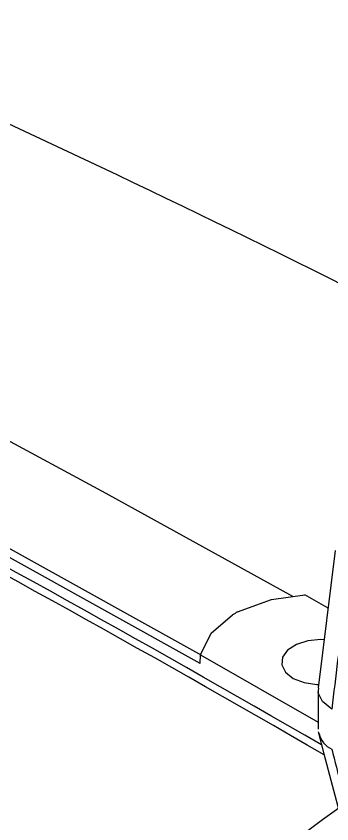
# Model space of a CAD drawing. Extents: x 6 to 134, y 1 to 99.
# Drawn here: x 17.686 to 18.491, y 82.921 to 84.984 of the extents above; entities that cross this region are included whole.
import ezdxf

# ---------------------------------------------------------------- set-up
doc = ezdxf.new("R2010")
doc.units = 0
doc.header["$MEASUREMENT"] = 0
doc.layers.add('OBJECT', color=7, linetype='CONTINUOUS')

msp = doc.modelspace()

# ---------------------------------------------------------------- linework, layer by layer
at = {"layer": 'OBJECT'}
for p, q in [((18.4995, 83.619), (18.4563, 83.2684)), ((18.4815, 83.4725), (18.4219, 83.5063)), ((18.1551, 83.3306), (18.1558, 83.3527)), ((18.1558, 83.3527), (18.456, 83.1808)), ((18.456, 83.2636), (18.456, 83.1631))]:
    msp.add_line(p, q, dxfattribs=at)
at = {"layer": 'OBJECT', "flags": 128}
for points in [[(18.3918, 83.5022), (17.9156, 83.7651), (17.6279, 83.9196)], [(17.1759, 83.8912), (17.6707, 83.6237), (18.1582, 83.3523)], [(18.1551, 83.3306), (17.6609, 83.6059), (17.1662, 83.8732)], [(18.2505, 83.4626), (18.3369, 83.4946), (18.4219, 83.5063)], [(18.1558, 83.3527), (18.1833, 83.4083), (18.2377, 83.4552)], [(18.4715, 83.3915), (18.4633, 83.3921), (18.4301, 83.389), (18.4006, 83.3797), (18.3781, 83.3652), (18.3653, 83.347), (18.3635, 83.3273), (18.3729, 83.3085), (18.3926, 83.2927), (18.4202, 83.2819), (18.4527, 83.2771), (18.4574, 83.2774)], [(18.4909, 83.2145), (18.4677, 83.234), (18.4567, 83.2562), (18.458, 83.2682)], [(18.4562, 83.1565), (18.4708, 83.1001), (18.513, 82.9398)]]:
    msp.add_lwpolyline(points, dxfattribs=at)
at = {"layer": 'OBJECT'}
for centre, radius, start, end in [((3.7309, 54.7467), 33.0443, 63.16491, 68.28547), ((-1.6889, 48.3967), 40.1507, 59.87052, 64.41118), ((-1.4889, 48.7323), 39.7414, 59.8504, 64.44826), ((19.8707, 80.6413), 3.2534, 119.8679, 120.1267), ((18.5132, 83.1629), 0.0552, 191.6814, 246.0935), ((21.5593, 79.0991), 4.6098, 120.9219, 140.569), ((21.2724, 79.0917), 4.755, 125.5312, 145.146)]:
    msp.add_arc(centre, radius, start, end, dxfattribs=at)
for centre, major_axis, ratio, start_param, end_param in [((19.6055, 78.8871), (1.5893, 16.547), 0.094708, 1.299793, 1.315305), ((18.576, 84.0613), (0.0807, 0.8484), 0.104683, 3.090442, 3.093782), ((18.576, 82.7955), (-0.1011, 0.3198), 0.201902, 6.065962, 6.070166), ((20.0221, 82.0145), (-1.7697, 5.6286), 0.198355, 1.312586, 1.346277)]:
    msp.add_ellipse(centre, major_axis=major_axis, ratio=ratio, start_param=start_param, end_param=end_param, dxfattribs=at)

doc.saveas('drawing.dxf')
